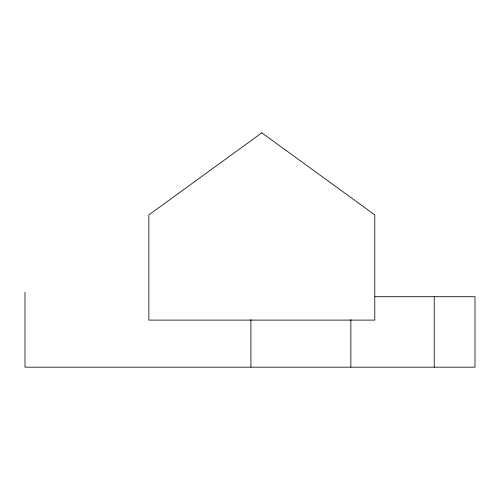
<?xml version="1.0" encoding="UTF-8"?>
<svg xmlns="http://www.w3.org/2000/svg" width="500" height="500" viewBox="0 0 500 500"><rect width="100%" height="100%" fill="white"/><g stroke="black" fill="none" stroke-linecap="round" stroke-linejoin="round"><path stroke-width="0.75" d="M375.019 296.688L475 296.688L475 367.175L25 367.175L25 292.219M434.231 296.688L434.231 367.175M350.863 319.544L350.863 367.175M250.919 319.544L250.919 367.175M261.831 132.825L148.869 214.894L148.869 320.1L374.787 320.1L374.787 214.894L261.831 132.825"/></g></svg>
